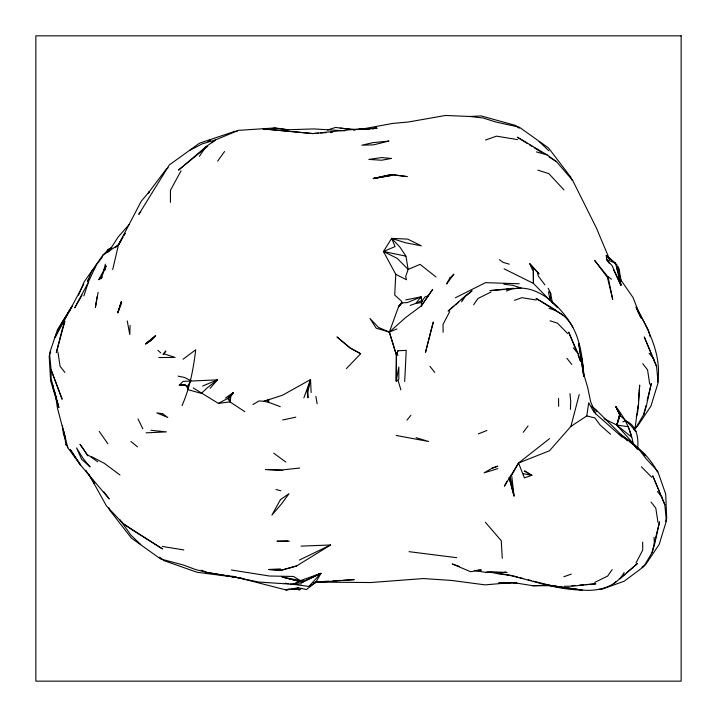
<?xml version="1.0" encoding="UTF-8"?>
<svg xmlns="http://www.w3.org/2000/svg" width="717" height="717" viewBox="0 0 717 717"><rect width="100%" height="100%" fill="white"/><g stroke="black" fill="none" stroke-linecap="round" stroke-linejoin="round"><path stroke-width="1.08" d="M170.413 202.391L170.467 190.301L181.025 170.816M193.223 387.942L218.416 403.393L229.951 401.861L229.978 395.999L233.222 392.611L230.901 396.483L229.951 401.861L244.793 411.657M130.091 325.446L129.777 334.543L127.25 320.902M570.436 409.317L570.714 401.269L569.979 393.579M404.684 381.543L406.234 350.362L397.935 350.765L396.976 352.97L396.393 355.014L396.187 381.22L398.84 379.257L398.822 367.005L396.187 381.22L396.393 355.014L389.349 332.096L398.544 306.751L400.023 304.492M395.775 274.306L406.485 279.747L405.679 276.592L408.134 269.386L397.209 258.38L383.443 251.506L395.049 246.603L391.661 238.376L405.553 242.776L421.363 245.832L407.668 239.102L391.661 238.376L383.443 251.506L395.775 274.306L394.726 295.072L401.251 300.916L402.183 302.556L398.544 306.751L400.857 303.667M504.069 268.803L533.43 283.403L550.172 300.602L550.647 293.253L548.155 288.261M638.157 405.042L635.181 427.619M638.488 400.624L639.672 385.146L638.471 405.419L637.565 412.786L636.221 416.81M396.877 328.969L389.349 332.096L378.451 327.391L369.972 318.482L376.12 328.126L389.349 332.096L405.616 317.568L421.363 305.872L421.829 300.88L420.987 296.865L405.759 299.894M506.955 481.313L504.383 486.198L518.543 463.021L549.482 450.769L570.884 426.4L586.775 415.959L588.693 402.739L594.285 412.642M97.046 296.793L95.406 307.423L98.13 292.321M280.284 406.673L269.458 402.595L267.997 401.224L268.221 399.898L263.999 401.269L258.998 400.955L252.94 404.558M421.363 305.872L432.638 289.426L421.363 305.872L421.91 303.121M311.133 392.54L310.542 379.589L307.943 391.751L307.952 397.854L307.199 391.222L310.542 379.589L282.641 395.157L263.999 401.269L269.458 402.595M652.076 552.538L654.424 544.992L659.559 521.815L652.076 552.538L643.723 566.654L624.247 581.182L601.357 589.437L599.134 589.356M112.703 269.547L118.484 244.802L141.249 201.199L149.45 191.466L166.326 169.051L168.101 167.823M635.522 428.407L643.848 414.22L645.9 405.75M647.191 400.453L651.305 383.514L646.205 406.664L643.848 414.22M103.84 270.237L105.372 264.17M56.141 335.807L56.903 332.885M570.884 426.4L579.228 394.556M104.807 270.291L105.964 266.007L98.865 279.639L101.868 276.977M618.063 426.866L616.799 425.064L619.685 414.543L615.984 406.835C624.48 417.626 630.96 429.788 633.129 443.429M635.907 446.413L616.799 425.064L620.178 414.713L615.984 406.835L619.533 414.462M604.064 418.719L616.799 425.064L628.289 426.687L631.569 437.11L616.799 425.064L619.685 414.543M117.776 312.818L121.307 301.669L117.776 312.818L121.684 302.807M616.799 425.064L620.178 414.713M83.862 295.879L88.585 281.521L96.23 265.066L102.621 256.686M111.852 247.383L108.088 249.391L106.752 252.294M303.865 397.899L310.542 379.589M397.935 350.765L396.393 355.014L389.349 332.096M50.701 351.957L49.186 356.062L50.62 380.817L58.758 407.498L51.113 378.621L51.086 369.784L49.509 353.463L57.485 329.605L72.578 305.621L61.725 323.322L71.35 307.405L83.79 284.129M657.686 382.116C661.943 355.282 648.84 330.25 636.14 307.423L638.264 312.442M665.564 521.438L666.702 518.364L665.699 494.094L657.668 471.123L646.053 458.701L640.46 451.289L633.953 444.97L620.277 433.893L595.639 409.407M181.975 405.652C189.897 387.87 193.357 369.228 195.696 349.788L183.05 359.226M104.727 269.117L105.964 266.007L100.927 278.904L102.146 277.273M78.538 295.135L83.997 282.077L103.033 254.938L107.756 250.296L111.592 248.1M106.609 252.366L108.088 249.391M449.747 311.51L443.034 324.38L443.124 332.294M636.015 562.917L642.737 550.056L642.647 542.142M60.201 326.181L61.214 324.272M88.11 282.839L74.738 307.799L81.998 295.207M421.829 300.88L421.273 301.893L425.163 296.811L428.067 295.96M187.487 387.969L188.275 386.338L186.985 386.606L184.529 384.563L179.304 385.083L183.113 381.381L217.394 379.867L210.117 388.318M512.055 474.582L518.543 463.021L549.616 438.598M243.054 578.467L237.578 577.508L285.94 589.93L298.03 587.761L306.419 589.535L315.74 582.428L320.902 573.385L300.324 580.662L293.558 576.468L269.458 576.02L231.376 570.006M102.881 255.118L118.484 244.802L122.903 237.121L118.484 244.802L115.303 247.777M124.005 235.203L125.116 233.285M124.014 235.275L125.125 233.366M89.069 278.617L87.483 281.306L91.91 270.927L95.755 266.966M187.406 387.888L187.28 386.66L190.973 380.646L184.35 377.411L178.085 376.138M510.531 477.28L509.536 478.884L514.062 496.047L511.777 476.231M118.484 244.802L120.797 241.118M108.554 251.9L118.117 237.031L129.078 224.591M461.623 301.866L465.745 295.565L472.1 290.815L466.301 295.709M498.727 573.215C526.556 577.866 553.506 589.858 581.944 590.01C597.386 591.704 616.217 587.133 624.14 572.56M98.865 279.639L100.066 277.82M199.389 156.378L205.833 146.86L215.396 139.967L238.438 130.36L275.229 127.931L287.929 129.759L313.876 128.917L344.85 130.826M163.897 353.786L165.887 350.945L163.01 354.297L163.897 353.786L175.065 357.407L158.789 357.559M473.614 304.788L478.069 298.424L491.073 291.989M612.157 569.639L607.702 576.011L594.698 582.446M217.627 161.137L224.582 151.52M229.951 401.861L227.979 398.76L229.978 395.999M140.747 211.694L138.793 214.365L169.355 164.928L199.434 143.212L234.961 131.292L237.202 131.202M523.24 432.324L528.062 425.943M421.309 298.738L420.987 296.865L415.752 303.452L410.133 305.415M406.969 420.135L410.85 415.34M267.997 401.224L269.637 399.226M227.979 398.76L233.222 392.611L225.47 398.06M398.544 306.751L402.183 302.664M290.6 583.988L308.866 586.443L320.902 573.385L314.844 575.715M346.374 368.601L360.669 353.714L351.07 348.274M233.222 392.611L227.379 398.589L218.416 403.393M510.423 476.079L511.839 474.735M465.745 295.565L448.098 311.07L453.897 306.186M620.026 578.861L637.664 563.356L626.604 572.695M205.833 146.86L178.515 170.108L207.679 146.277M613.833 583.477L616.387 581.317M622.347 576.289L624.901 574.138M455.546 304.788L458.853 301.991M461.336 299.894L464.652 297.107M211.963 142.773L215.396 139.967L202.364 143.803L190.113 150.194M208.862 141.025L210.601 139.672L207.751 141.124M633.765 429.071L637.332 426.472L650.928 406.1L658.125 382.663L656.539 366.342L644.269 336.945L651.887 355.193M641.894 567.183L645.533 564.763L659.192 544.4L666.38 520.963L664.802 504.643L652.748 475.792L660.5 494.345M280.437 568.913L268.517 569.495L281.261 570.248L296.596 565.964L330.582 544.974L301.041 546.121M308.866 586.443L315.74 582.428L354.252 579.614L343.138 580.277M289.076 589.016L285.94 589.93L296.569 588.558L298.926 589.831L301.767 588.272M455.403 297.752L485.508 282.659L519.251 283.762M320.902 573.385L302.717 582.24L282.139 577.033L303.865 581.245L320.902 573.385L310.99 577.463M299.321 560.076L330.582 544.974M622.858 421.856L625.376 420.78C636.741 424.984 638.623 437.675 637.718 448.215M420.987 296.865L407.408 302.574L401.009 302.977L402.183 302.556M202.606 386.033L217.394 379.867L207.195 387.861L201.352 393.373L188.266 389.743L186.985 386.606M302.063 581.137L292.608 584.274L258.828 582.043L231.286 576.45L207.473 572.56L195.544 569.54L183.462 565.041L160.581 558.946L131.363 538.082L109.316 509.626L108.679 507.511M478.373 433.893L486.915 430.46M296.569 588.558L298.639 587.743M506.363 291.057C533.556 279.263 560.533 305.406 572.928 327.239M298.675 581.944L292.608 584.274L301.687 583.755M491.638 468.452L497.768 466.131L491.898 468.273L484.127 472.844L497.876 468.622M485.552 140.012L496.478 136.149L517.54 139.618M514.474 300.306L521.913 297.68L536.235 300.038M563.858 576.746L571.288 574.12M327.328 130.046L335.619 127.438L349.95 129.32M474.331 570.463L485.812 572.39L488.125 571.7L499.919 574.147L511.239 575.393L517.566 577.042M296.596 565.964L281.136 570.257L268.517 569.495M298.926 589.831L299.993 589.58L292.617 588.89M390.855 174.616L373.234 178.56L392.36 175.28M282.668 419.983L295.825 417.151M359.719 129.517L392.737 123.414L408.448 121.989L445.49 115.464L469.707 116.477L483.141 117.991L495.689 121.98L519.26 127.16L548.541 147.989L570.804 177.18L572.112 180.245M392.432 175.226L373.234 178.56L391.643 174.5L407.229 176.597L391.948 174.751M353.508 130.18L355.65 129.84M271.304 128.639L274.486 128.155L287.929 129.759L284.64 130.082M421.273 302.628L415.752 303.452L421.632 300.611L422.277 301.292M313.58 582.715L315.74 582.428M366.808 129.472L369.031 129.194M373.476 128.648L376.81 128.235L355.103 129.41L340.19 128.146M366.199 129.41L369.38 129.051M372.562 128.701L376.81 128.235L350.855 129.705L312.899 133.577L263.238 128.908L312.899 133.577L318.411 133.183M299.733 468.022L282.211 469.931L265.353 469.501L282.794 470.495M365.787 129.401L369.094 129.051M372.401 128.701L376.81 128.235L358.85 129.329M513.542 288.252L489.935 290.618L504.024 289.462M511.606 582.589L485.095 584.875L451.522 580.438L423.442 578.556L370.572 582.545L315.355 582.061M506.193 289.283L510.531 288.933M514.869 288.575L521.376 288.046L512.834 285.33L503.863 284.165M571.888 585.672L575.151 585.422M579.506 585.081L583.862 584.74M586.04 584.57L595.836 583.817L572.229 586.174L564.27 586.264M320.616 133.021L326.127 132.627M330.537 132.304L332.742 132.143M324.254 581.388L328.7 581.128M333.145 580.86L340.916 580.403M469.707 116.477L481.161 115.93L515.792 125.511L519.225 128.244M146.098 432.844L166.389 431.885L151 430.281M510.522 582.58L498.584 583.073L517.002 583.1L512.691 582.491L532.579 585.664L550.029 585.708L564.404 588.003M315.211 581.989L320.382 581.854M549.222 585.296L581.944 590.01L549.222 585.296L532.579 585.664L550.047 585.296L533.394 581.164M287.867 540.994L276.932 541.227L289.301 541.183M485.812 572.39L506.847 572.498L504.885 571.942M179.304 385.083L184.968 385.199M506.847 572.498L490.267 571.825M478.06 569.898L481.385 570.06L470.549 571.7L452.248 563.974L459.633 566.511M476.509 570.373L478.624 570.615M566.609 588.361L568.599 588.594M409.066 551.669L456.792 557.709M236.476 577.373L197.058 572.274L163.969 560.631L159.712 557.199M285.232 583.262L288.458 583.701M435.99 276.986L420.09 264.376L408.134 269.386L405.93 256.157L383.443 251.506M162.365 546.462L183.803 549.948M300.324 580.662L303.865 581.245L302.717 582.24L282.139 577.033M231.286 576.45L236.529 577.337L207.473 572.56L201.244 570.221M523.222 473.704L531.844 475.281L524.405 477.889L518.543 463.021M396.151 435.461L428.587 441.475L416.093 437.675M551.077 585.484L564.539 587.976M586.775 415.959L594.832 417.886L599.977 424.84L610.561 434.314M275.946 489.532L280.84 490.76M509.222 264.17L503.11 262.377L499.391 259.688M519.682 577.597L522.845 578.422M528.124 579.793L531.288 580.618M536.415 151.914L547.196 154.953L556.544 161.692L572.713 180.496L596.427 228.069L609.531 259.258M549.07 308.4C577.839 315.247 582.213 351.635 583.772 376.129L578.744 343.542L583.772 376.129L581.846 358.392L584.05 375.242L587.644 387.341L590.745 402.058L595.737 413.817L622.042 437.038M231.923 576.092L236.126 577.319M537.858 170.135L548.855 173.648L563.921 189.88M550.056 320.804L557.53 323.188L567.676 333.593M615.544 263.202L606.663 259.59L606.349 255.727L615.544 263.202L620.85 285.142L613.376 269.386M91.552 456.657L104.359 463.352L119.99 475.021M360.669 353.714L350.12 348.211L336.972 336.945L350.111 347.727M636.185 431.329L634.859 430.612C630.942 424.858 625.09 420.153 619.981 415.421M547.196 154.953L517.333 137.189L527.604 143.606M556.41 310.47L536.092 298.389L562.764 315.059M64.091 431.526L65.928 444.773L67.093 445.49L67.801 447.74L80.618 465.172L109.226 498.96L103.956 491.817M529.469 144.771L532.274 146.528M534.138 147.693L541.604 152.363M549.079 157.023L556.544 161.692M88.406 455.205L97.799 461.847M619.049 433.74C634.213 443.536 649.315 455.51 657.319 471.947M65.928 444.773L67.694 446.046M273.715 453.198L285.841 462.044M621.684 435.721L627.814 440.346M629.571 441.672L633.953 444.97L637.422 449.344M184.529 384.563L187.28 386.66M608.554 277.022L611.458 279.236M591.821 406.405L594.913 408.78L596.759 411.567M130.951 441.475L137.521 446.879M621.621 435.864L624.193 437.997M625.905 439.413L627.617 440.83M643.893 454.291L645.605 455.707L642.638 452.965M607.46 257.367L606.349 255.727L617.274 265.182M157.91 350.335L160.707 352.863M539.157 141.527L548.899 150.839M550.934 301.346L557.566 307.674M140.756 544.544L131.005 535.24L119.981 519.771M631.041 441.851L635.8 446.512M607.702 257.367L606.349 255.727L609.495 258.864M617.346 266.697L618.914 268.266L621.137 281.234M641.401 466.758L651.771 477.289M391.661 238.376L400.05 247.266L405.93 256.157M607.747 257.394L606.349 255.727L609.943 259.554M533.242 271.331L533.43 283.403L533.421 269.995L529.809 263.739L538.906 273.822L529.809 263.739L532.812 270.381M606.349 255.727L608.464 258.093L606.349 255.727L607.774 257.385M649.118 353.221L653.949 359.074M573.286 347.835L578.117 353.687L580.537 361.269L578.081 355.238M657.381 491.521L662.212 497.374M485.391 522.317L501.237 540.681L502.285 558.301M642.764 363.689L647.55 369.847L649.727 384.178M566.932 358.294L571.718 364.451M651.027 501.99L655.804 508.147L657.982 522.487M429.958 366.279L434.744 372.437M64.862 372.437L60.076 366.279L57.907 351.948M121.89 521.922L123.181 523.679L132.448 530.06L162.508 548.926L123.181 523.679L106.474 505.96L89.078 474.618M592.054 406.216L593.784 408.6M618.861 277.112L633.003 297.483L641.106 318.088M99.242 431.365L107.837 443.769M609.1 263.157L606.663 259.59L612.175 265.846L620.85 285.142L618.646 269.314M544.938 284.936L538.198 275.928L537.66 272.487M85.825 470.307L94.312 483.33L92.475 479.341M594.017 411.065L595.737 413.817M636.104 306.706L648.455 330.376L650.131 336.73M396.976 352.97L397.872 355.596M138.005 418.97L142.862 428.784M615.984 406.835L619.757 414.793M578.117 353.687L568.653 332.105L576.441 351.213M652.73 357.218L656.539 366.342M661.361 496.406L664.802 504.643M636.956 308.767L640.371 317.031M65.731 440.292L63.49 434.439L62.504 425.638M398.06 380.333L400.902 389.931M510.28 476.841L514.062 496.047L509.016 477.414M619.882 282.202L620.85 285.142L617.884 266.276M64.566 434.726L65.704 438.974M67.801 447.74L57.459 408.116L55.397 394.359M54.591 391.59L56.258 397.953M56.813 400.077L58.758 407.498L53.175 387.834L53.103 385.656M619.73 275.902L620.716 280.195M616.987 268.149L617.955 272.397M618.439 274.521L620.85 285.142M550.172 300.602L548.487 291.792L550.647 293.253L552.422 303.04M581.12 354.467L581.487 356.43M315.838 396.349L317.156 403.796M654.074 537.275L654.424 544.992M558.552 398.446L558.642 406.36M62.352 328.924L56.329 352.612L64.835 321.306L62.352 328.924M431.347 329.435L425.504 352.298L433.31 321.987L431.347 329.435M59.242 328.771L55.075 337.295L71.35 307.405L59.242 328.771M449.846 278.035L446.601 283.995L453.906 274.145L449.846 278.035M280.419 499.668L271.922 515.075L281.575 503.845L289.005 493.69L280.419 499.668M149.45 191.466L148.347 193.366L149.45 191.466M155.58 335.762L151.26 340.441L145.605 343.9L155.58 335.762L151.162 340.181L145.605 343.9L155.58 335.762M388.784 141.07L373.736 144.825L361.852 145.21L372.822 142.665L388.784 141.07M391.294 158.457L381.605 160.232L368.825 159.416L381.596 157.579L391.294 158.457M681.15 35.85L35.85 35.85L35.85 681.15L681.15 681.15L681.15 35.85M162.66 413.754L156.826 412.875L167.787 417.491L162.66 413.754M525.229 471.257L524.217 471.006L531.844 475.281L525.229 471.257M89.975 466.821L81.639 459.319L76.549 447.928L83.36 458.826L89.975 466.821M608.061 276.977L594.59 260.361L607.416 277.38L612.703 299.348L608.061 276.977M84.481 450.554L79.99 444.235L87.85 455.824L84.481 450.554M80.618 465.172L70.284 449.523L80.618 465.172M62.065 399.064L51.086 369.784L62.065 399.064"/></g></svg>
